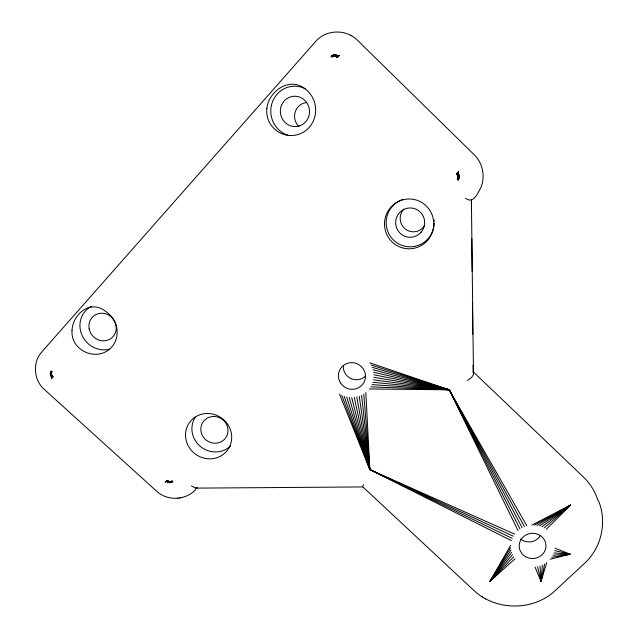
<?xml version="1.0" encoding="UTF-8"?>
<svg xmlns="http://www.w3.org/2000/svg" width="638" height="638" viewBox="0 0 638 638"><rect width="100%" height="100%" fill="white"/><g stroke="black" fill="none" stroke-linecap="round" stroke-linejoin="round"><path stroke-width="0.96" d="M459.256 177.093L458.945 174.82L457.781 172.874L458.57 171.63L456.68 173.624L457.964 176.311L459.264 176.511L457.972 177.077L459.193 177.659L458.052 180.283L457.231 179.23L458.666 179.31L457.605 178.552L458.897 178.776L457.853 177.827L459.193 177.659L459.256 177.093L457.972 177.077M170.689 481.443L170.657 482.631L170.155 482.695L166.271 481.459L165.25 482.153L166.829 480.478L169.341 481.562L169.636 482.711L170.019 481.562L170.657 482.631L172.906 481.57L171.877 480.869L172.085 482.129L171.311 481.204L171.63 482.344L170.689 481.443L171.151 482.511M50.33 373.812L51.207 370.925L52.029 371.898L50.721 371.802L51.734 372.504L50.546 372.281L51.558 373.158L50.354 373.294L51.503 373.844L50.37 374.331L51.989 377.632L51.391 378.725L52.93 376.97L51.566 374.53L50.37 374.331L50.33 373.812L51.503 373.844M168.607 482.591L168.655 481.459L166.829 480.478L166.271 481.459L167.387 480.9L169.341 481.562L169.126 482.679L168.655 481.459L168.105 482.456L168.001 481.235L166.829 480.478L167.387 480.9L167.14 482.049L168.001 481.235L167.611 482.272M333.363 56.335L333.443 54.916L336.274 55.035L338.268 56.176L339.464 55.291L337.59 57.364L334.854 56.144L334.575 54.78L334.105 56.168L333.443 54.916L330.923 56.24L332.015 57.053L331.848 55.554L332.661 56.63L332.358 55.283L333.363 56.335L332.892 55.067M335.716 54.892L335.604 56.256L337.59 57.364L338.268 56.176L337 56.87L334.854 56.144L335.149 54.804L335.604 56.256L336.274 55.035L336.33 56.503L337.59 57.364L337 56.87L337.327 55.498L336.33 56.503L336.808 55.243M542.364 565.132L541.08 581.393L535.051 567.054M471.482 207.829L471.402 199.861L473.484 374.681L471.578 377.457L467.502 380.463M362.416 486.515L473.563 590.166C495.622 611.212 533.679 611.379 555.674 590.15L584.384 563.498C601.411 548.09 607.392 521.996 598.484 500.79M544.605 563.984L541.08 581.393L537.563 566.672M546.686 562.604L541.08 581.393L540.011 566.034M51.016 376.34L52.037 375.854L51.295 376.803L52.436 376.452L51.989 377.632L52.93 376.97L51.566 374.53L50.458 374.849L51.75 375.208L52.93 376.97L52.037 375.854L50.777 375.862L51.75 375.208L50.593 375.359M458.73 174.294L457.558 174.852L458.459 173.791L457.167 174.198L457.781 172.874L456.68 173.624L457.964 176.311L459.216 175.936L457.821 175.562L456.68 173.624L457.558 174.852L458.945 174.82L457.821 175.562L459.113 175.37M363.612 484.657L362.408 486.938L195.77 488.126L191.432 485.917M515.041 558.824L489.904 581.433L510.591 545.378M513.63 556.838L489.904 581.433L510.631 547.779M512.474 554.709L489.904 581.433L510.966 550.147M489.904 581.433L511.58 552.476M337 56.87L337.813 55.809M166.693 481.77L167.387 480.9M546.311 529.253L570.611 505.081L531.925 525.098M51.622 377.233L52.436 376.452M195.722 489.498C185.873 500.439 167.347 501.309 156.597 491.196L44.493 389.587C33.702 380.344 32.243 362.488 41.829 351.881L315.363 41.821C325.779 29.228 346.49 28.774 357.703 40.505L474.257 154.803C482.783 163.033 485.414 176.447 480.964 187.381C477.695 193.091 473.571 204.591 465.453 198.187M457.167 174.198L458.14 173.313M544.182 527.921L570.611 505.081L534.485 525.122M541.901 526.828L570.611 505.081L537.021 525.425M539.509 525.991L570.611 505.081M197.373 487.695L195.77 488.126M550.299 559.215L570.189 554.215L555.092 548.241M551.774 557.261L570.189 554.215L554.677 550.61M179.82 497.935L180.594 497.839M177.26 498.27L177.97 498.182M553.01 555.156L570.189 554.215L553.975 552.931M369.362 388.957L449.24 389.802L526.876 525.879M370.782 386.867L449.24 389.802L524.46 526.669M371.954 384.634L449.24 389.802L522.155 527.722M372.855 382.274L449.24 389.802L519.986 529.006M373.469 379.817L449.24 389.802L517.992 530.513M373.804 377.305L449.24 389.802L369.721 362.815M373.836 374.769L449.24 389.802L371.093 365M373.581 372.233L449.24 389.802L372.201 367.321M373.031 369.737L449.24 389.802M457.853 177.827L459.073 178.225M50.426 372.783L51.558 373.158M514.611 534.126L369.857 469.592L339.504 394.037M513.263 536.175L369.857 469.592L341.761 395.273M512.178 538.36L369.857 469.592L344.137 396.254M350.501 35.289L351.259 35.672M511.365 540.633L369.857 469.592L346.609 396.964M50.944 371.356L52.029 371.898M457.231 179.23L458.387 179.812M481.889 596.57L482.432 596.881M485.295 598.564L485.797 598.851M473.077 365.143L473.157 371.747L583.299 476.897A58.983 55.865 -4.3 0 1 597.95 500.527M171.877 480.869L172.507 481.873M331.369 55.873L332.015 57.053M349.146 397.402L369.857 469.592L365.845 392.569M351.705 397.546L369.857 469.592L363.788 394.053M354.257 397.402L369.857 469.592L361.571 395.289M356.778 396.98L369.857 469.592L359.226 396.27M170.019 481.562L170.155 482.695M473.157 371.747L473.484 374.681M334.009 54.82L334.105 56.168M471.793 238.692L472.128 271.549M472.447 302.412L472.766 334.272M230.661 445.922A22.912 21.78 35.3 0 1 200.587 446.608A22.912 21.78 35.3 0 1 195.3 417.204M434.047 219.719A24.292 24.021 -83.1 0 1 434.183 221.506M434.191 223.292A24.292 24.021 -83.1 0 1 433.641 227.718M433.433 228.587A24.292 24.021 -83.1 0 1 393.718 240.271A24.292 24.021 -83.1 0 1 402.769 199.471M109.592 349.161A23.502 22.059 49.1 0 1 81.863 334.902A23.502 22.059 49.1 0 1 91.33 306.431M288.432 135.439A25.153 24.156 81 0 1 272.298 102.271A25.153 24.156 81 0 1 305.243 88.722M298.871 126.499A13.892 13.374 82.2 0 1 295.203 111.937A13.892 13.374 82.2 0 1 306.407 102.558M424.294 226.187A13.462 13.302 -81.3 0 1 405.002 228.747A13.462 13.302 -81.3 0 1 403.87 209.105M540.155 535.88A12.816 12.122 -2.5 0 1 520.624 538.99M365.662 375.918A12.991 12.72 26 0 1 343.372 365.566M72.022 330.612C71.647 335.604 72.987 340.764 76.105 344.727A24.1 22.569 48.8 0 0 111.674 347.136A24.1 22.569 48.8 0 0 105.693 311.456C90.684 299.11 72.565 314.024 72.022 330.612M266.883 108.532C266.158 114.409 267.721 120.526 271.246 125.287A25.823 24.778 80.7 0 0 309.175 127.401A25.823 24.778 80.7 0 0 304.222 88.211C289.014 76.879 268.343 91.641 266.883 108.532M428.72 238.963A24.914 24.643 -83.7 0 0 412.3 199.176A24.914 24.643 -83.7 0 0 386.389 233.524A24.914 24.643 -83.7 0 0 428.72 238.963M187.612 444.55A23.478 22.274 35.1 0 0 227.415 450.237A23.478 22.274 35.1 0 0 210.827 413.727A23.478 22.274 35.1 0 0 187.612 444.55M201.504 433.433A13.829 13.143 35.3 0 0 224.568 439.231A13.829 13.143 35.3 0 0 217.191 416.909A13.829 13.143 35.3 0 0 201.504 433.433M421.104 232.2A14.658 14.491 -83.1 0 0 412.93 208.227A14.658 14.491 -83.1 0 0 396.453 227.423A14.658 14.491 -83.1 0 0 421.104 232.2M89.168 328.889A14.188 13.31 49.1 0 0 111.634 337.965A14.188 13.31 49.1 0 0 106.985 314.255A14.188 13.31 49.1 0 0 89.168 328.889M281.549 105.19A15.176 14.578 81 0 0 296.59 126.491A15.176 14.578 81 0 0 306.663 102.535A15.176 14.578 81 0 0 281.549 105.19M525.848 556.846A13.398 12.624 -2.2 0 0 545.976 545.897A13.398 12.624 -2.2 0 0 525.927 534.979A13.398 12.624 -2.2 0 0 525.848 556.846M340.421 382.784A13.581 13.27 25.6 0 0 363.843 382.505A13.581 13.27 25.6 0 0 351.522 362.647A13.581 13.27 25.6 0 0 340.421 382.784"/></g></svg>
